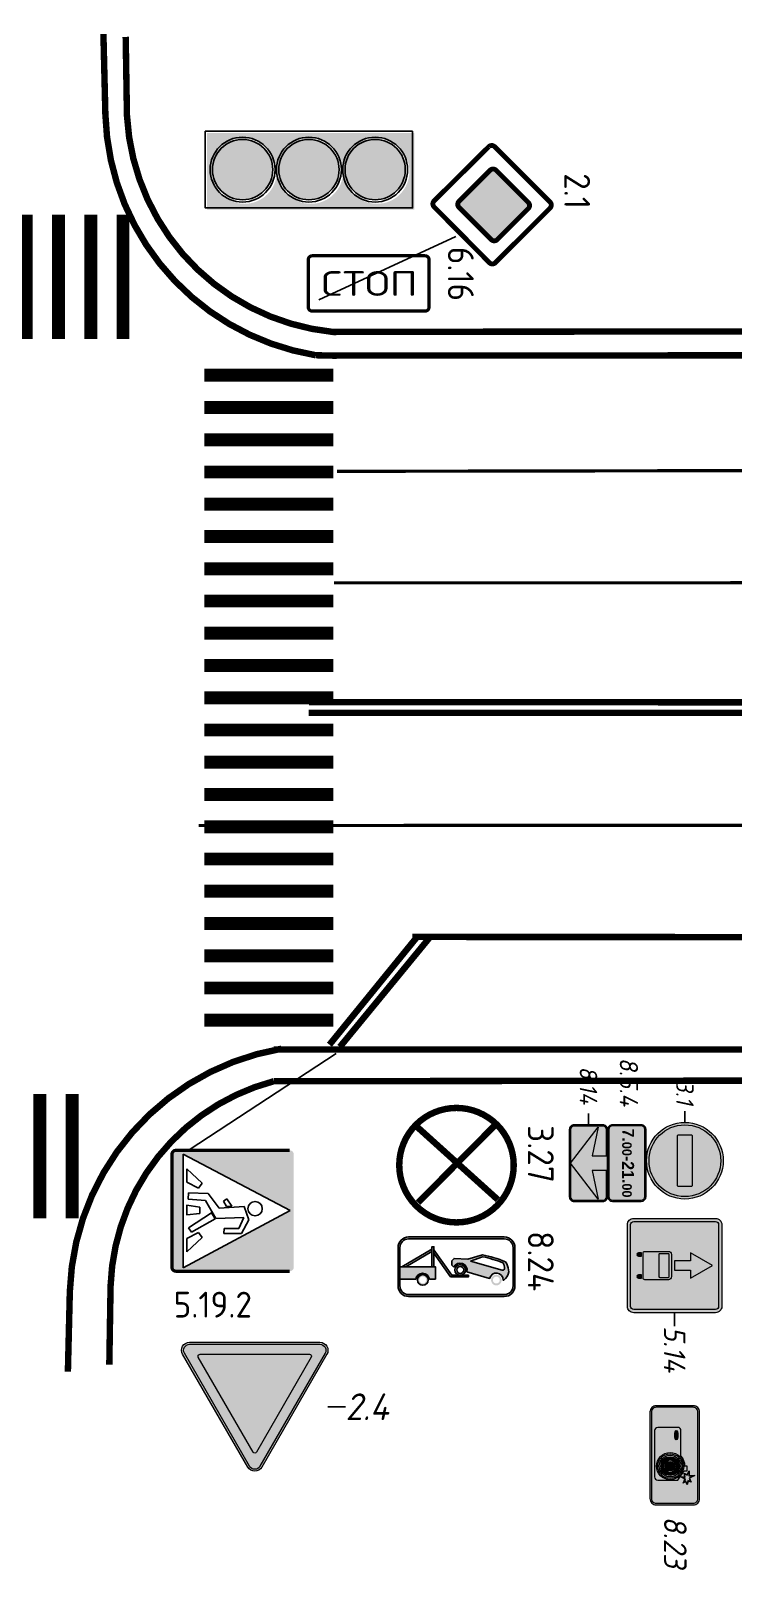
# Model space of a CAD drawing. Header units: millimetres. Extents: x 1734 to 2050, y 1482 to 1843.
# Drawn here: x 1826.12 to 1841.64, y 1484.45 to 1518.46 of the extents above; entities that cross this region are included whole.
import ezdxf
from ezdxf.enums import TextEntityAlignment as Align

# ---------------------------------------------------------------- set-up
doc = ezdxf.new("R2010")
doc.units = ezdxf.units.MM
for name, pattern in [('1.3', [17.848385, 5.910826, -0.0001, 11.937459]), ('1.6_3_1', [4, 0, -1, 3]), ('JIS_02_0.7', [1.35, 0.75, -0.6])]:
    doc.linetypes.add(name, pattern=pattern)
doc.layers.add('знаки', color=7, linetype='Continuous', lineweight=0)
doc.layers.add('КПЧ', color=9, linetype='Continuous')
doc.layers.add('Разметки', color=7, linetype='Continuous')
doc.styles.add('ROMAND', font='ROMAND.SHX', dxfattribs={"height": 2})
doc.styles.add('SASH', font='simplex8.shx', dxfattribs={"width": 0.9, "oblique": 12})
doc.styles.add('Знаки', font='arialbd.ttf')

# ---------------------------------------------------------------- blocks, each defined once
blk = doc.blocks.new('tr')
at = {"layer": 'знаки', "true_color": 0xffffff}
h = blk.add_hatch(color=7, dxfattribs=at)
edge = h.paths.add_edge_path()
edge.add_arc((0, 3.621), 0.24, 30, 150)
edge.add_line((-0.208, 3.741), (-2.16, 0.36))
edge.add_arc((-1.952, 0.24), 0.24, 150, 270)
edge.add_line((-1.952, 0), (1.952, 0))
edge.add_arc((1.952, 0.24), 0.24, 270, 390)
edge.add_line((2.16, 0.36), (0.208, 3.741))
edge = h.paths.add_edge_path(flags=16)
edge.add_arc((0, 3.621), 0.18, 30, 150)
edge.add_line((-0.156, 3.711), (-2.108, 0.33))
edge.add_arc((-1.952, 0.24), 0.18, 150, 270)
edge.add_line((-1.952, 0.06), (1.952, 0.06))
edge.add_arc((1.952, 0.24), 0.18, 270, 390)
edge.add_line((2.108, 0.33), (0.156, 3.711))
at = {"layer": 'знаки'}
h = blk.add_hatch(color=1, dxfattribs=at)
edge = h.paths.add_edge_path()
edge.add_arc((0, 3.621), 0.18, 30, 150)
edge.add_line((-0.156, 3.711), (-2.108, 0.33))
edge.add_arc((-1.952, 0.24), 0.18, 150, 270)
edge.add_line((-1.952, 0.06), (1.952, 0.06))
edge.add_arc((1.952, 0.24), 0.18, 270, 390)
edge.add_line((2.108, 0.33), (0.156, 3.711))
edge = h.paths.add_edge_path(flags=16)
edge.add_line((-0.052, 3.291), (-1.692, 0.45))
edge.add_arc((-1.64, 0.42), 0.06, 150, 270)
edge.add_line((-1.64, 0.36), (1.64, 0.36))
edge.add_arc((1.64, 0.42), 0.06, 270, 390)
edge.add_line((1.692, 0.45), (0.052, 3.291))
edge.add_arc((0, 3.261), 0.06, 30, 150)
at = {"layer": 'знаки', "true_color": 0xffffff}
h = blk.add_hatch(color=7, dxfattribs=at)
edge = h.paths.add_edge_path()
edge.add_line((-0.052, 3.291), (-1.692, 0.45))
edge.add_arc((-1.64, 0.42), 0.06, 150, 270)
edge.add_line((-1.64, 0.36), (1.64, 0.36))
edge.add_arc((1.64, 0.42), 0.06, 270, 390)
edge.add_line((1.692, 0.45), (0.052, 3.291))
edge.add_arc((0, 3.261), 0.06, 30, 150)
at = {"layer": 'Defpoints'}
blk.add_lwpolyline([(2.192, 1.931), (2.719, 1.931)], dxfattribs=at)
at = {"layer": 'знаки'}
blk.add_lwpolyline([(0.208, 3.741, 0.57735), (-0.208, 3.741), (-2.16, 0.36), (-2.16, 0.36, 0.57735), (-1.952, 0), (1.952, 0, 0.57735), (2.16, 0.36), (0.208, 3.741)], format="xyb", dxfattribs=at)
at = {"layer": 'знаки', "color": 7, "true_color": 0xffffff}
blk.add_lwpolyline([(0.156, 3.711, 0.57735), (-0.156, 3.711), (-2.108, 0.33, 0.57735), (-1.952, 0.06), (1.952, 0.06, 0.57735), (2.108, 0.33)], format="xyb", close=True, dxfattribs=at)
at = {"layer": 'знаки', "color": 1}
blk.add_lwpolyline([(-0.052, 3.291), (-1.692, 0.45, 0.57735), (-1.64, 0.36), (1.64, 0.36, 0.57735), (1.692, 0.45), (0.052, 3.291, 0.57735)], format="xyb", close=True, dxfattribs=at)
blk = doc.blocks.new('*U15')
at = {"layer": 'знаки', "xscale": -1, "rotation": 180}
blk.add_blockref('tr', (0, 3.861), dxfattribs=at)
at = {"layer": 'знаки', "color": 0, "lineweight": 30, "style": 'SASH', "oblique": 12, "width": 0.9}
blk.add_text('2.4', height=0.8, dxfattribs=at).set_placement((2.719, 1.931), align=Align.MIDDLE_LEFT)
blk = doc.blocks.new('*U26')
at = {"color": 0, "linetype": 'ByBlock', "lineweight": 15, "const_width": 0.4}
for points in [[(2.107, 20.09), (6.086, 19.672)], [(2.003, 19.095), (5.981, 18.678)], [(1.899, 18.101), (5.877, 17.683)], [(1.794, 17.106), (5.773, 16.689)], [(1.69, 16.112), (5.668, 15.694)], [(1.586, 15.117), (5.564, 14.7)], [(1.481, 14.123), (5.46, 13.705)], [(1.377, 13.128), (5.355, 12.711)], [(1.273, 12.133), (5.251, 11.716)], [(1.168, 11.139), (5.147, 10.722)], [(1.064, 10.144), (5.042, 9.727)], [(0.96, 9.15), (4.938, 8.733)], [(0.855, 8.155), (4.834, 7.738)], [(0.751, 7.161), (4.729, 6.743)], [(0.647, 6.166), (4.625, 5.749)], [(0.542, 5.172), (4.521, 4.754)], [(0.438, 4.177), (4.416, 3.76)], [(0.334, 3.183), (4.312, 2.765)], [(0.23, 2.188), (4.208, 1.771)], [(0.125, 1.193), (4.103, 0.776)], [(0.021, 0.199), (3.999, -0.218)]]:
    blk.add_lwpolyline(points, dxfattribs=at)
blk = doc.blocks.new('*U52')
at = {"color": 0, "linetype": 'ByBlock', "lineweight": 15, "const_width": 0.4}
for points in [[(-14.123, 1.481), (-13.72, 5.316)], [(-13.128, 1.377), (-12.726, 5.211)], [(-12.133, 1.273), (-11.731, 5.107)], [(-11.139, 1.168), (-10.737, 5.003)], [(-10.144, 1.064), (-9.742, 4.898)], [(-9.15, 0.96), (-8.748, 4.794)], [(-8.155, 0.855), (-7.753, 4.69)], [(-7.161, 0.751), (-6.759, 4.585)], [(-6.166, 0.647), (-5.764, 4.481)], [(-5.172, 0.542), (-4.769, 4.377)], [(-4.177, 0.438), (-3.775, 4.272)], [(-3.183, 0.334), (-2.78, 4.168)], [(-2.188, 0.23), (-1.786, 4.064)], [(-1.193, 0.125), (-0.791, 3.959)], [(-0.199, 0.021), (0.203, 3.855)]]:
    blk.add_lwpolyline(points, dxfattribs=at)
blk = doc.blocks.new('*U20')
at = {"color": 0, "linetype": 'ByBlock', "lineweight": 15, "const_width": 0.4}
for points in [[(-12.133, 1.273), (-11.731, 5.107)], [(-11.139, 1.168), (-10.737, 5.003)], [(-10.144, 1.064), (-9.742, 4.898)], [(-9.15, 0.96), (-8.748, 4.794)], [(-8.155, 0.855), (-7.753, 4.69)], [(-7.161, 0.751), (-6.759, 4.585)], [(-6.166, 0.647), (-5.764, 4.481)], [(-5.172, 0.542), (-4.769, 4.377)], [(-4.177, 0.438), (-3.775, 4.272)], [(-3.183, 0.334), (-2.78, 4.168)], [(-2.188, 0.23), (-1.786, 4.064)], [(-1.193, 0.125), (-0.791, 3.959)], [(-0.199, 0.021), (0.203, 3.855)]]:
    blk.add_lwpolyline(points, dxfattribs=at)
blk = doc.blocks.new('*U49')
at = {"layer": 'знаки', "true_color": 0xffffff}
h = blk.add_hatch(color=7, dxfattribs=at)
edge = h.paths.add_edge_path()
edge.add_arc((0, 1.75), 1.75, 0, 360)
edge = h.paths.add_edge_path(flags=17)
edge.add_arc((0, 1.75), 1.637, 0, 360)
at = {"layer": 'знаки'}
h = blk.add_hatch(color=1, dxfattribs=at)
edge = h.paths.add_edge_path()
edge.add_arc((0, 1.75), 1.637, 0, 360)
edge = h.paths.add_edge_path(flags=16)
edge.add_arc((1.129, 1.468), 0.0565, 270, 360, ccw=False)
edge.add_line((1.129, 1.411), (-1.129, 1.411))
edge.add_arc((-1.129, 1.468), 0.0565, 180, 270, ccw=False)
edge.add_line((-1.185, 1.468), (-1.185, 2.032))
edge.add_arc((-1.129, 2.032), 0.0565, 90, 180, ccw=False)
edge.add_line((-1.129, 2.089), (1.129, 2.089))
edge.add_arc((1.129, 2.032), 0.0565, 0, 90, ccw=False)
edge.add_line((1.185, 2.032), (1.185, 1.468))
at = {"layer": 'знаки', "true_color": 0xffffff}
h = blk.add_hatch(color=7, dxfattribs=at)
edge = h.paths.add_edge_path()
edge.add_arc((1.129, 1.468), 0.0565, 270, 360, ccw=False)
edge.add_line((1.129, 1.411), (-1.129, 1.411))
edge.add_arc((-1.129, 1.468), 0.0565, 180, 270, ccw=False)
edge.add_line((-1.185, 1.468), (-1.185, 2.032))
edge.add_arc((-1.129, 2.032), 0.0565, 90, 180, ccw=False)
edge.add_line((-1.129, 2.089), (1.129, 2.089))
edge.add_arc((1.129, 2.032), 0.0565, 0, 90, ccw=False)
edge.add_line((1.185, 2.032), (1.185, 1.468))
at = {"layer": 'Defpoints'}
blk.add_lwpolyline([(-2.266, 1.75), (-1.766, 1.75)], dxfattribs=at)
at = {"layer": 'знаки', "color": 7, "true_color": 0xffffff}
blk.add_lwpolyline([(1.185, 1.468, -0.414214), (1.129, 1.411), (-1.129, 1.411, -0.414214), (-1.185, 1.468), (-1.185, 2.032, -0.414214), (-1.129, 2.089), (1.129, 2.089, -0.414214), (1.185, 2.032), (1.185, 1.468)], format="xyb", dxfattribs=at)
at = {"layer": 'знаки'}
blk.add_circle((0, 1.75), 1.75, dxfattribs=at)
at = {"layer": 'знаки', "color": 7, "true_color": 0xffffff}
blk.add_circle((0, 1.75), 1.637, dxfattribs=at)
at = {"layer": 'знаки', "color": 0, "lineweight": 30, "style": 'SASH', "oblique": 12, "width": 0.9}
blk.add_text('3.1', height=0.8, dxfattribs=at).set_placement((-3.677, 1.75), align=Align.MIDDLE_LEFT)
blk = doc.blocks.new('*U50')
at = {"layer": 'знаки'}
h = blk.add_hatch(color=256, dxfattribs=at)
edge = h.paths.add_edge_path()
edge.add_arc((-1.531, 1.531), 0.219, 90, 180)
edge.add_line((-1.75, 1.531), (-1.75, 0.219))
edge.add_arc((-1.531, 0.219), 0.219, 180, 270)
edge.add_line((-1.531, 0), (1.531, 0))
edge.add_arc((1.531, 0.219), 0.219, 270, 360)
edge.add_line((1.75, 0.219), (1.75, 1.531))
edge.add_arc((1.531, 1.531), 0.219, 360, 450)
edge.add_line((1.531, 1.75), (-1.531, 1.75))
edge = h.paths.add_edge_path(flags=16)
edge.add_line((0.328, 1.039), (1.641, 1.312))
edge.add_line((1.641, 1.312), (0, 0.055))
edge.add_line((0, 0.055), (-1.641, 1.312))
edge.add_line((-1.641, 1.312), (-0.328, 1.039))
edge.add_line((-0.328, 1.039), (-0.328, 1.695))
edge.add_line((-0.328, 1.695), (-1.531, 1.695))
edge.add_arc((-1.531, 1.531), 0.164, 90, 180)
edge.add_line((-1.695, 1.531), (-1.695, 0.219))
edge.add_arc((-1.531, 0.219), 0.164, 180, 270)
edge.add_line((-1.531, 0.055), (1.531, 0.055))
edge.add_arc((1.531, 0.219), 0.164, 270, 360)
edge.add_line((1.695, 0.219), (1.695, 1.531))
edge.add_arc((1.531, 1.531), 0.164, 360, 450)
edge.add_line((1.531, 1.695), (0.328, 1.695))
edge.add_line((0.328, 1.695), (0.328, 1.039))
at = {"layer": 'знаки', "true_color": 0xffffff}
h = blk.add_hatch(color=7, dxfattribs=at)
edge = h.paths.add_edge_path()
edge.add_line((0.328, 1.039), (1.641, 1.312))
edge.add_line((1.641, 1.312), (0, 0.055))
edge.add_line((0, 0.055), (-1.641, 1.312))
edge.add_line((-1.641, 1.312), (-0.328, 1.039))
edge.add_line((-0.328, 1.039), (-0.328, 1.695))
edge.add_line((-0.328, 1.695), (-1.531, 1.695))
edge.add_arc((-1.531, 1.531), 0.164, 90, 180)
edge.add_line((-1.695, 1.531), (-1.695, 0.219))
edge.add_arc((-1.531, 0.219), 0.164, 180, 270)
edge.add_line((-1.531, 0.055), (1.531, 0.055))
edge.add_arc((1.531, 0.219), 0.164, 270, 360)
edge.add_line((1.695, 0.219), (1.695, 1.531))
edge.add_arc((1.531, 1.531), 0.164, 360, 450)
edge.add_line((1.531, 1.695), (0.328, 1.695))
edge.add_line((0.328, 1.695), (0.328, 1.039))
at = {"layer": 'Defpoints'}
blk.add_lwpolyline([(-2.264, 0.875), (-1.764, 0.875)], dxfattribs=at)
at = {"layer": 'знаки'}
blk.add_lwpolyline([(-1.531, 1.75, 0.414214), (-1.75, 1.531), (-1.75, 0.219, 0.414214), (-1.531, 0), (1.531, 0, 0.414214), (1.75, 0.219), (1.75, 1.531, 0.414214), (1.531, 1.75), (-1.531, 1.75)], format="xyb", dxfattribs=at)
blk.add_lwpolyline([(0.328, 1.039), (1.641, 1.312), (0, 0.055), (-1.641, 1.312), (-0.328, 1.039), (-0.328, 1.695), (-1.531, 1.695, 0.414214), (-1.695, 1.531), (-1.695, 0.219, 0.414214), (-1.531, 0.055), (1.531, 0.055, 0.414214), (1.695, 0.219), (1.695, 1.531, 0.414214), (1.531, 1.695), (0.328, 1.695)], format="xyb", close=True, dxfattribs=at)
at = {"layer": 'знаки', "color": 0, "lineweight": 30, "style": 'SASH', "oblique": 12, "width": 0.9}
blk.add_text('8.14', height=0.8, dxfattribs=at).set_placement((-4.413, 0.875), align=Align.MIDDLE_LEFT)
blk = doc.blocks.new('*U53')
at = {"layer": 'знаки'}
h = blk.add_hatch(color=256, dxfattribs=at)
edge = h.paths.add_edge_path()
edge.add_arc((-1.531, 1.531), 0.219, 90, 180)
edge.add_line((-1.75, 1.531), (-1.75, 0.219))
edge.add_arc((-1.531, 0.219), 0.219, 180, 270)
edge.add_line((-1.531, 0), (1.531, 0))
edge.add_arc((1.531, 0.219), 0.219, 270, 360)
edge.add_line((1.75, 0.219), (1.75, 1.531))
edge.add_arc((1.531, 1.531), 0.219, 0, 90)
edge.add_line((1.531, 1.75), (-1.531, 1.75))
edge = h.paths.add_edge_path(flags=16)
edge.add_arc((-1.531, 1.531), 0.164, 90, 180)
edge.add_line((-1.695, 1.531), (-1.695, 0.219))
edge.add_arc((-1.531, 0.219), 0.164, 180, 270)
edge.add_line((-1.531, 0.055), (1.531, 0.055))
edge.add_arc((1.531, 0.219), 0.164, 270, 360)
edge.add_line((1.695, 0.219), (1.695, 1.531))
edge.add_arc((1.531, 1.531), 0.164, 0, 90)
edge.add_line((1.531, 1.695), (-1.531, 1.695))
at = {"layer": 'знаки', "true_color": 0xffffff}
h = blk.add_hatch(color=7, dxfattribs=at)
edge = h.paths.add_edge_path()
edge.add_arc((-1.531, 1.531), 0.164, 90, 180)
edge.add_line((-1.695, 1.531), (-1.695, 0.219))
edge.add_arc((-1.531, 0.219), 0.164, 180, 270)
edge.add_line((-1.531, 0.055), (1.531, 0.055))
edge.add_arc((1.531, 0.219), 0.164, 270, 360)
edge.add_line((1.695, 0.219), (1.695, 1.531))
edge.add_arc((1.531, 1.531), 0.164, 0, 90)
edge.add_line((1.531, 1.695), (-1.531, 1.695))
at = {"layer": 'знаки'}
blk.add_lwpolyline([(-1.531, 1.75, 0.414214), (-1.75, 1.531), (-1.75, 0.219, 0.414214), (-1.531, 0), (1.531, 0, 0.414214), (1.75, 0.219), (1.75, 1.531, 0.414214), (1.531, 1.75), (-1.531, 1.75)], format="xyb", dxfattribs=at)
blk.add_lwpolyline([(-1.531, 1.695, 0.414214), (-1.695, 1.531), (-1.695, 0.219, 0.414214), (-1.531, 0.055), (1.531, 0.055, 0.414214), (1.695, 0.219), (1.695, 1.531, 0.414214), (1.531, 1.695)], format="xyb", close=True, dxfattribs=at)
at = {"layer": 'знаки', "style": 'Знаки', "width": 0.95}
for s, p in [('.', (-1.171, 0.66)), ('-', (-0.323, 0.66)), ('.', (0.726, 0.66))]:
    blk.add_text(s, height=0.547, dxfattribs=at).set_placement(p)
blk.add_attdef('CH1', text='', height=0.547, dxfattribs=at).set_placement((-1.17, 0.66), align=Align.RIGHT)
for tag, height, p in [('M1', 0.437, (-0.646, 0.877)), ('CH2', 0.547, (0.322, 0.931)), ('M2', 0.437, (1.25, 0.879))]:
    blk.add_attdef(tag, text='', height=height, dxfattribs=at).set_placement(p, align=Align.MIDDLE_CENTER)
blk = doc.blocks.new('5.14')
at = {"layer": 'знаки', "true_color": 0xffffff}
h = blk.add_hatch(color=7, dxfattribs=at)
edge = h.paths.add_edge_path()
edge.add_arc((-1.517, 3.267), 0.233, 90, 180, ccw=False)
edge.add_line((-1.517, 3.5), (1.517, 3.5))
edge.add_arc((1.517, 3.267), 0.233, 0, 90, ccw=False)
edge.add_line((1.75, 3.267), (1.75, 0.233))
edge.add_arc((1.517, 0.233), 0.233, 270, 360, ccw=False)
edge.add_line((1.517, 0), (-1.517, 0))
edge.add_arc((-1.517, 0.233), 0.233, 180, 270, ccw=False)
edge.add_line((-1.75, 0.233), (-1.75, 3.267))
edge = h.paths.add_edge_path(flags=16)
edge.add_arc((-1.517, 3.267), 0.117, 90, 180, ccw=False)
edge.add_line((-1.517, 3.383), (1.517, 3.383))
edge.add_arc((1.517, 3.267), 0.117, 0, 90, ccw=False)
edge.add_line((1.633, 3.267), (1.633, 0.233))
edge.add_arc((1.517, 0.233), 0.117, 270, 360, ccw=False)
edge.add_line((1.517, 0.117), (-1.517, 0.117))
edge.add_arc((-1.517, 0.233), 0.117, 180, 270, ccw=False)
edge.add_line((-1.633, 0.233), (-1.633, 3.267))
at = {"layer": 'знаки'}
h = blk.add_hatch(color=5, dxfattribs=at)
edge = h.paths.add_edge_path()
edge.add_arc((-1.517, 3.267), 0.117, 90, 180, ccw=False)
edge.add_line((-1.517, 3.383), (1.517, 3.383))
edge.add_arc((1.517, 3.267), 0.117, 0, 90, ccw=False)
edge.add_line((1.633, 3.267), (1.633, 0.233))
edge.add_arc((1.517, 0.233), 0.117, 270, 360, ccw=False)
edge.add_line((1.517, 0.117), (-1.517, 0.117))
edge.add_arc((-1.517, 0.233), 0.117, 180, 270, ccw=False)
edge.add_line((-1.633, 0.233), (-1.633, 3.267))
h.paths.add_polyline_path([(0, 1.75), (0.175, 1.75), (0.175, 2.333), (0.467, 2.333), (0, 3.15), (-0.467, 2.333), (-0.175, 2.333), (-0.175, 1.75)], flags=16)
edge = h.paths.add_edge_path(flags=16)
edge.add_arc((0.467, 0.642), 0.0583, 270, 360, ccw=False)
edge.add_line((0.467, 0.583), (-0.467, 0.583))
edge.add_arc((-0.467, 0.642), 0.0583, 180, 270, ccw=False)
edge.add_line((-0.525, 0.642), (-0.525, 1.517))
edge.add_arc((-0.408, 1.517), 0.117, 90, 180, ccw=False)
edge.add_line((-0.408, 1.633), (0.408, 1.633))
edge.add_arc((0.408, 1.517), 0.117, 0, 90, ccw=False)
edge.add_line((0.525, 1.517), (0.525, 0.642))
edge = h.paths.add_edge_path(flags=0)
edge.add_arc((0.408, 1.517), 0.0292, 0, 90)
edge.add_line((0.408, 1.546), (-0.408, 1.546))
edge.add_arc((-0.408, 1.517), 0.0292, 90, 180)
edge.add_line((-0.438, 1.517), (-0.438, 1.196))
edge.add_arc((-0.408, 1.196), 0.0292, 180, 270)
edge.add_line((-0.408, 1.167), (0.408, 1.167))
edge.add_arc((0.408, 1.196), 0.0292, 270, 360)
edge.add_line((0.438, 1.196), (0.438, 1.517))
edge = h.paths.add_edge_path(flags=16)
edge.add_line((-0.35, 0.408), (-0.35, 0.525))
edge.add_line((-0.35, 0.525), (-0.467, 0.525))
edge.add_line((-0.467, 0.525), (-0.467, 0.408))
edge.add_arc((-0.408, 0.408), 0.0583, 180, 360)
edge = h.paths.add_edge_path(flags=16)
edge.add_line((0.467, 0.408), (0.467, 0.525))
edge.add_line((0.467, 0.525), (0.35, 0.525))
edge.add_line((0.35, 0.525), (0.35, 0.408))
edge.add_arc((0.408, 0.408), 0.0583, 180, 360)
at = {"layer": 'знаки', "true_color": 0xffffff}
blk.add_hatch(color=7, dxfattribs=at).paths.add_polyline_path([(0, 1.75), (0.175, 1.75), (0.175, 2.333), (0.467, 2.333), (0, 3.15), (-0.467, 2.333), (-0.175, 2.333), (-0.175, 1.75)])
h = blk.add_hatch(color=7, dxfattribs=at)
edge = h.paths.add_edge_path()
edge.add_arc((0.467, 0.642), 0.0583, 270, 360, ccw=False)
edge.add_line((0.467, 0.583), (-0.467, 0.583))
edge.add_arc((-0.467, 0.642), 0.0583, 180, 270, ccw=False)
edge.add_line((-0.525, 0.642), (-0.525, 1.517))
edge.add_arc((-0.408, 1.517), 0.117, 90, 180, ccw=False)
edge.add_line((-0.408, 1.633), (0.408, 1.633))
edge.add_arc((0.408, 1.517), 0.117, 0, 90, ccw=False)
edge.add_line((0.525, 1.517), (0.525, 0.642))
edge = h.paths.add_edge_path(flags=16)
edge.add_arc((0.408, 1.517), 0.0292, 0, 90)
edge.add_line((0.408, 1.546), (-0.408, 1.546))
edge.add_arc((-0.408, 1.517), 0.0292, 90, 180)
edge.add_line((-0.438, 1.517), (-0.438, 1.196))
edge.add_arc((-0.408, 1.196), 0.0292, 180, 270)
edge.add_line((-0.408, 1.167), (0.408, 1.167))
edge.add_arc((0.408, 1.196), 0.0292, 270, 360)
edge.add_line((0.438, 1.196), (0.438, 1.517))
h = blk.add_hatch(color=7, dxfattribs=at)
edge = h.paths.add_edge_path()
edge.add_line((-0.35, 0.408), (-0.35, 0.525))
edge.add_line((-0.35, 0.525), (-0.467, 0.525))
edge.add_line((-0.467, 0.525), (-0.467, 0.408))
edge.add_arc((-0.408, 0.408), 0.0583, 180, 360)
h = blk.add_hatch(color=7, dxfattribs=at)
edge = h.paths.add_edge_path()
edge.add_line((0.467, 0.408), (0.467, 0.525))
edge.add_line((0.467, 0.525), (0.35, 0.525))
edge.add_line((0.35, 0.525), (0.35, 0.408))
edge.add_arc((0.408, 0.408), 0.0583, 180, 360)
at = {"layer": 'Defpoints'}
blk.add_lwpolyline([(1.75, 1.75), (2.25, 1.75)], dxfattribs=at)
at = {"layer": 'знаки'}
blk.add_lwpolyline([(-1.75, 3.267, -0.414214), (-1.517, 3.5), (1.517, 3.5, -0.414214), (1.75, 3.267), (1.75, 0.233, -0.414214), (1.517, 0), (-1.517, 0, -0.414214), (-1.75, 0.233), (-1.75, 3.267)], format="xyb", dxfattribs=at)
at = {"layer": 'знаки', "color": 7, "true_color": 0xffffff}
for points in [[(-1.633, 3.267, -0.414214), (-1.517, 3.383), (1.517, 3.383, -0.414214), (1.633, 3.267), (1.633, 0.233, -0.414214), (1.517, 0.117), (-1.517, 0.117, -0.414214), (-1.633, 0.233)], [(0.438, 1.517, 0.414214), (0.408, 1.546), (-0.408, 1.546, 0.414214), (-0.438, 1.517), (-0.438, 1.196, 0.414214), (-0.408, 1.167), (0.408, 1.167, 0.414214), (0.438, 1.196), (0.438, 1.517)], [(-0.35, 0.408), (-0.35, 0.525), (-0.467, 0.525), (-0.467, 0.408, 1)], [(0.467, 0.408), (0.467, 0.525), (0.35, 0.525), (0.35, 0.408, 1)]]:
    blk.add_lwpolyline(points, format="xyb", close=True, dxfattribs=at)
blk.add_lwpolyline([(0, 1.75), (0.175, 1.75), (0.175, 2.333), (0.467, 2.333), (0, 3.15), (-0.467, 2.333), (-0.175, 2.333), (-0.175, 1.75)], close=True, dxfattribs=at)
blk.add_lwpolyline([(0.525, 0.642, -0.414214), (0.467, 0.583), (-0.467, 0.583, -0.414214), (-0.525, 0.642), (-0.525, 1.517, -0.414214), (-0.408, 1.633), (0.408, 1.633, -0.414214), (0.525, 1.517), (0.525, 0.642)], format="xyb", dxfattribs=at)
at = {"layer": 'знаки', "color": 0, "lineweight": 30, "style": 'SASH', "oblique": 12, "width": 0.9}
blk.add_text('5.14', height=0.8, dxfattribs=at).set_placement((2.25, 1.75), align=Align.MIDDLE_LEFT)
blk = doc.blocks.new('*U54')
at = {"layer": 'знаки'}
h = blk.add_hatch(color=256, dxfattribs=at)
edge = h.paths.add_edge_path()
edge.add_arc((-1.531, 1.531), 0.219, 90, 180)
edge.add_line((-1.75, 1.531), (-1.75, 0.219))
edge.add_arc((-1.531, 0.219), 0.219, 180, 270)
edge.add_line((-1.531, 0), (1.531, 0))
edge.add_arc((1.531, 0.219), 0.219, 270, 360)
edge.add_line((1.75, 0.219), (1.75, 1.531))
edge.add_arc((1.531, 1.531), 0.219, 360, 450)
edge.add_line((1.531, 1.75), (-1.531, 1.75))
edge = h.paths.add_edge_path(flags=16)
edge.add_arc((-1.531, 1.531), 0.164, 90, 180)
edge.add_line((-1.695, 1.531), (-1.695, 0.219))
edge.add_arc((-1.531, 0.219), 0.164, 180, 270)
edge.add_line((-1.531, 0.055), (1.531, 0.055))
edge.add_arc((1.531, 0.219), 0.164, 270, 360)
edge.add_line((1.695, 0.219), (1.695, 1.531))
edge.add_arc((1.531, 1.531), 0.164, 0, 90)
edge.add_line((1.531, 1.695), (-1.531, 1.695))
at = {"layer": 'знаки', "true_color": 0xffffff}
h = blk.add_hatch(color=7, dxfattribs=at)
edge = h.paths.add_edge_path()
edge.add_arc((-1.531, 1.531), 0.164, 90, 180)
edge.add_line((-1.695, 1.531), (-1.695, 0.219))
edge.add_arc((-1.531, 0.219), 0.164, 180, 270)
edge.add_line((-1.531, 0.055), (1.531, 0.055))
edge.add_arc((1.531, 0.219), 0.164, 270, 360)
edge.add_line((1.695, 0.219), (1.695, 1.531))
edge.add_arc((1.531, 1.531), 0.164, 0, 90)
edge.add_line((1.531, 1.695), (-1.531, 1.695))
at = {"layer": 'знаки'}
h = blk.add_hatch(color=256, dxfattribs=at)
edge = h.paths.add_edge_path()
edge.add_line((0.875, 0.984), (0.547, 1.203))
edge.add_line((0.547, 1.203), (0.547, 1.312))
edge.add_line((0.547, 1.312), (0.383, 1.312))
edge.add_line((0.383, 1.312), (0.383, 1.236))
edge.add_arc((0.383, 0.711), 0.525, 90, 133.1834)
edge.add_line((0.024, 1.094), (-0.875, 1.094))
edge.add_arc((-0.875, 0.984), 0.109, 90, 180)
edge.add_line((-0.984, 0.984), (-0.984, 0.273))
edge.add_arc((-0.875, 0.273), 0.109, 180, 270)
edge.add_line((-0.875, 0.164), (0.766, 0.164))
edge.add_arc((0.766, 0.273), 0.109, 270, 360)
edge.add_line((0.875, 0.273), (0.875, 0.984))
edge = h.paths.add_edge_path(flags=16)
edge.add_arc((0.383, 0.711), 0.48, 0, 360)
edge = h.paths.add_edge_path(flags=16)
edge.add_ellipse((-0.711, 0.93), major_axis=(-0.164, 0), ratio=0.333333, start_angle=0, end_angle=360)
h = blk.add_hatch(color=256, dxfattribs=at)
edge = h.paths.add_edge_path()
edge.add_arc((0.383, 0.711), 0.437, 0, 360)
edge = h.paths.add_edge_path(flags=17)
edge.add_arc((0.383, 0.711), 0.383, 0, 360)
h = blk.add_hatch(color=256, dxfattribs=at)
h.paths.add_polyline_path([(0.684, 1.312), (0.547, 1.389), (0.711, 1.389), (0.711, 1.586), (0.809, 1.4), (0.952, 1.455), (0.908, 1.345), (1.039, 1.312), (0.93, 1.258), (0.984, 1.17), (0.842, 1.236), (0.766, 1.094), (0.766, 1.23), (0.629, 1.203)])
h.paths.add_polyline_path([(0.698, 1.317), (0.589, 1.378), (0.722, 1.378), (0.722, 1.542), (0.804, 1.386), (0.932, 1.435), (0.893, 1.338), (1.008, 1.309), (0.914, 1.262), (0.956, 1.196), (0.837, 1.25), (0.777, 1.137), (0.777, 1.244), (0.649, 1.218)], flags=16)
h = blk.add_hatch(color=256, dxfattribs=at)
edge = h.paths.add_edge_path()
edge.add_ellipse((-0.711, 0.93), major_axis=(-0.109, 0), ratio=0.25, start_angle=0, end_angle=360, ccw=False)
h = blk.add_hatch(color=256, dxfattribs=at)
edge = h.paths.add_edge_path()
edge.add_arc((0.383, 0.711), 0.328, 0, 360)
edge = h.paths.add_edge_path(flags=17)
edge.add_arc((0.383, 0.711), 0.219, 0, 360)
h = blk.add_hatch(color=256, dxfattribs=at)
edge = h.paths.add_edge_path()
edge.add_arc((0.383, 0.711), 0.164, 0, 360)
blk.add_lwpolyline([(-1.531, 1.75, 0.414214), (-1.75, 1.531), (-1.75, 0.219, 0.414214), (-1.531, 0), (1.531, 0, 0.414214), (1.75, 0.219), (1.75, 1.531, 0.414214), (1.531, 1.75), (-1.531, 1.75)], format="xyb", dxfattribs=at)
blk.add_lwpolyline([(-1.531, 1.695, 0.414214), (-1.695, 1.531), (-1.695, 0.219, 0.414214), (-1.531, 0.055), (1.531, 0.055, 0.414214), (1.695, 0.219), (1.695, 1.531, 0.414214), (1.531, 1.695)], format="xyb", close=True, dxfattribs=at)
at = {"layer": 'знаки', "flags": 128}
blk.add_lwpolyline([(0.875, 0.984), (0.547, 1.203), (0.547, 1.312), (0.383, 1.312), (0.383, 1.236, 0.190685), (0.024, 1.094), (-0.875, 1.094, 0.414214), (-0.984, 0.984), (-0.984, 0.273, 0.414214), (-0.875, 0.164), (0.766, 0.164, 0.414214), (0.875, 0.273)], format="xyb", close=True, dxfattribs=at)
at = {"layer": 'знаки'}
for points in [[(0.684, 1.312), (0.547, 1.389), (0.711, 1.389), (0.711, 1.586), (0.809, 1.4), (0.952, 1.455), (0.908, 1.345), (1.039, 1.312), (0.93, 1.258), (0.984, 1.17), (0.842, 1.236), (0.766, 1.094), (0.766, 1.23), (0.629, 1.203)], [(0.698, 1.317), (0.589, 1.378), (0.722, 1.378), (0.722, 1.542), (0.804, 1.386), (0.932, 1.435), (0.893, 1.338), (1.008, 1.309), (0.914, 1.262), (0.956, 1.196), (0.837, 1.25), (0.777, 1.137), (0.777, 1.244), (0.649, 1.218)]]:
    blk.add_lwpolyline(points, close=True, dxfattribs=at)
at = {"layer": 'знаки', "color": 7, "true_color": 0xffffff}
for radius in [0.48, 0.328, 0.164]:
    blk.add_circle((0.383, 0.711), radius, dxfattribs=at)
at = {"layer": 'знаки'}
for radius in [0.437, 0.383, 0.219]:
    blk.add_circle((0.383, 0.711), radius, dxfattribs=at)
at = {"layer": 'знаки', "color": 7, "true_color": 0xffffff}
blk.add_ellipse((-0.711, 0.93), major_axis=(-0.164, 0), ratio=0.333333, dxfattribs=at)
at = {"layer": 'знаки', "extrusion": (0, 0, -1)}
blk.add_ellipse((-0.711, 0.93), major_axis=(-0.109, 0), ratio=0.25, start_param=-3.141592653589793, end_param=3.141592653589793, dxfattribs=at)

msp = doc.modelspace()

# ---------------------------------------------------------------- hatches: boundary and pattern name
at = {"ltscale": 0.2}
h = msp.add_hatch(color=251, dxfattribs=at)
h.dxf.hatch_style = 1
h.paths.add_polyline_path([(1830.014, 1516.2), (1830.014, 1514.506), (1834.591, 1514.506), (1834.591, 1516.2)])
h.paths.add_polyline_path([(1830.838, 1514.637, -1), (1830.838, 1516.07, -1)], flags=16)
h.paths.add_polyline_path([(1830.838, 1514.688, -1), (1830.838, 1516.019, -1)], flags=0)
h.paths.add_polyline_path([(1832.303, 1516.07, -1), (1832.303, 1514.637, -1)], flags=16)
h.paths.add_polyline_path([(1832.303, 1516.019, -1), (1832.303, 1514.688, -1)], flags=0)
h.paths.add_polyline_path([(1833.767, 1516.07, -1), (1833.767, 1514.637, -1)], flags=16)
h.paths.add_polyline_path([(1833.767, 1516.019, -1), (1833.767, 1514.688, -1)], flags=0)
h = msp.add_hatch(color=1)
h.dxf.hatch_style = 1
h.paths.add_polyline_path([(1830.798, 1514.728, 1), (1830.798, 1516.059, 1)])
h = msp.add_hatch(color=2)
h.dxf.hatch_style = 1
h.paths.add_polyline_path([(1832.263, 1514.728, 1), (1832.263, 1516.059, 1)])
h = msp.add_hatch(color=3)
h.dxf.hatch_style = 1
h.paths.add_polyline_path([(1833.727, 1514.728, 1), (1833.727, 1516.059, 1)])
h = msp.add_hatch(color=2)
h.dxf.hatch_style = 1
h.paths.add_polyline_path([(1836.398, 1515.379, 0.414214), (1836.266, 1515.379), (1835.579, 1514.692, 0.414214), (1835.579, 1514.56), (1836.292, 1513.847, 0.414214), (1836.424, 1513.847), (1837.111, 1514.534, 0.414214), (1837.111, 1514.666)])
at = {"linetype": 'Continuous'}
h = msp.add_hatch(color=4, dxfattribs=at)
h.paths.add_polyline_path([(1831.84, 1491.058, 0.414214), (1831.929, 1491.147), (1831.929, 1491.795), (1830.72, 1491.795), (1829.484, 1491.135), (1829.484, 1491.795), (1829.236, 1491.795), (1829.236, 1491.147, 0.414214), (1829.325, 1491.058)])
h.paths.add_polyline_path([(1831.929, 1491.795), (1831.929, 1493.639, 0.414214), (1831.84, 1493.728), (1829.325, 1493.728, 0.414214), (1829.236, 1493.639), (1829.236, 1491.795), (1829.484, 1491.795), (1829.484, 1493.642), (1831.851, 1492.398), (1830.72, 1491.795)])
at = {"lineweight": 5}
h = msp.add_hatch(color=7, dxfattribs=at)
h.dxf.hatch_style = 1
h.paths.add_polyline_path([(1836.636, 1491.221), (1836.606, 1491.265, 0.054165), (1836.095, 1491.42), (1835.776, 1491.322), (1835.469, 1491.341), (1835.419, 1491.285), (1835.419, 1491.194), (1835.463, 1491.149, -0.896878), (1835.756, 1491.046), (1836.256, 1490.901, -0.88868), (1836.555, 1490.864), (1836.568, 1490.859, 0.217669), (1836.677, 1491.047, 0.066532)], flags=0)
h.paths.add_polyline_path([(1835.832, 1491.28), (1836.098, 1491.379, -0.035096), (1836.55, 1491.245, -0.16621), (1836.588, 1491.11, -0.41795), (1836.532, 1491.081)], flags=0)
h.paths.add_polyline_path([(1835.724, 1491.087, 1), (1835.488, 1491.087, 0.362322), (1835.585, 1490.971), (1835.627, 1490.971, 0.362322)], flags=0)
h.paths.add_polyline_path([(1835.529, 1491.087, -1), (1835.682, 1491.087, -1)], flags=0)
h.paths.add_polyline_path([(1836.523, 1490.863, 1), (1836.287, 1490.863, 0.334886), (1836.372, 1490.749), (1836.437, 1490.749, 0.334886)], flags=0)
h.paths.add_polyline_path([(1836.328, 1490.863, -1), (1836.481, 1490.863, -1)], flags=0)
h.paths.add_polyline_path([(1836.773, 1490.734), (1836.773, 1490.749), (1836.437, 1490.749, -0.140008), (1836.372, 1490.749), (1834.794, 1490.749, -0.064551), (1834.764, 1490.749), (1834.273, 1490.749), (1834.273, 1490.734, 0.031055), (1834.275, 1490.71), (1836.771, 1490.71, 0.031055)], flags=0)
h.paths.add_polyline_path([(1834.897, 1490.866, 1), (1834.661, 1490.866, 0.376937), (1834.764, 1490.749), (1834.794, 1490.749, 0.376937)], flags=0)
h.paths.add_polyline_path([(1834.702, 1490.866, -1), (1834.855, 1490.866, -1)], flags=0)
h.paths.add_polyline_path([(1835.059, 1491.157), (1834.273, 1491.157), (1834.273, 1490.884), (1834.625, 1490.884, -0.862024), (1834.926, 1490.884), (1835.059, 1490.884)], flags=0)
h.paths.add_polyline_path([(1835.026, 1491.598), (1834.982, 1491.598), (1834.982, 1491.157), (1835.026, 1491.157)], flags=0)
h.paths.add_polyline_path([(1834.982, 1491.492), (1834.982, 1491.546), (1834.313, 1491.157), (1834.406, 1491.157)], flags=0)
h.paths.add_polyline_path([(1835.026, 1491.528), (1835.026, 1491.456), (1835.395, 1490.931), (1835.789, 1490.931), (1835.789, 1490.971), (1835.627, 1490.971, -0.090424), (1835.585, 1490.971), (1835.418, 1490.971)], flags=0)
h.paths.add_polyline_path([(1836.58, 1491.815), (1834.466, 1491.815, 0.414214), (1834.232, 1491.581), (1834.232, 1490.734, 0.414214), (1834.466, 1490.5), (1836.58, 1490.5, 0.414214), (1836.814, 1490.734), (1836.814, 1491.581, 0.414214)])
h.paths.add_polyline_path([(1836.58, 1491.773, -0.414214), (1836.773, 1491.581), (1836.773, 1490.734, -0.414214), (1836.58, 1490.541), (1834.466, 1490.541, -0.414214), (1834.273, 1490.734), (1834.273, 1491.581, -0.414214), (1834.466, 1491.773)], flags=16)
h.paths.add_polyline_path([(1835.026, 1491.598), (1835.026, 1491.528), (1835.418, 1490.971), (1835.585, 1490.971, -0.362322), (1835.488, 1491.087, -1), (1835.724, 1491.087, -0.362322), (1835.627, 1490.971), (1835.789, 1490.971), (1835.789, 1490.931), (1835.395, 1490.931), (1835.026, 1491.456), (1835.026, 1491.157), (1834.313, 1491.157), (1834.982, 1491.546), (1834.982, 1491.598)], flags=0)
h.paths.add_polyline_path([(1835.469, 1491.341), (1835.776, 1491.322), (1836.095, 1491.42, -0.054165), (1836.606, 1491.265), (1836.636, 1491.221, -0.066532), (1836.677, 1491.047, -0.217669), (1836.568, 1490.859), (1836.555, 1490.864, 0.88868), (1836.256, 1490.901), (1835.756, 1491.046, 0.896878), (1835.463, 1491.149), (1835.419, 1491.194), (1835.419, 1491.285)], flags=0)
h.paths.add_polyline_path([(1834.897, 1490.866, -0.376937), (1834.794, 1490.749), (1836.372, 1490.749, -0.334886), (1836.287, 1490.863, -1), (1836.523, 1490.863, -0.498255), (1836.372, 1490.749), (1834.794, 1490.749, -0.452499), (1834.661, 1490.866, -1)], flags=0)
h = msp.add_hatch(color=7, dxfattribs=at)
h.dxf.hatch_style = 1
h.paths.add_polyline_path([(1835.724, 1491.087, 1), (1835.488, 1491.087, 0.362322), (1835.585, 1490.971), (1835.627, 1490.971, 0.362322)], flags=17)
h.paths.add_polyline_path([(1835.529, 1491.087, -1), (1835.682, 1491.087, -1)], flags=16)
h.paths.add_polyline_path([(1836.523, 1490.863, 1), (1836.287, 1490.863, 0.334886), (1836.372, 1490.749), (1836.437, 1490.749, 0.334886)])
h.paths.add_polyline_path([(1836.328, 1490.863, -1), (1836.481, 1490.863, -1)], flags=16)
h.paths.add_polyline_path([(1835.789, 1490.971), (1835.627, 1490.971, -0.090424), (1835.585, 1490.971), (1835.418, 1490.971), (1835.026, 1491.528), (1835.026, 1491.456), (1835.395, 1490.931), (1835.789, 1490.931)])
h.paths.add_polyline_path([(1835.026, 1491.598), (1834.982, 1491.598), (1834.982, 1491.157), (1835.026, 1491.157)])
h.paths.add_polyline_path([(1834.982, 1491.492), (1834.982, 1491.546), (1834.313, 1491.157), (1834.406, 1491.157)])
h.paths.add_polyline_path([(1835.059, 1491.157), (1834.273, 1491.157), (1834.273, 1490.884), (1834.625, 1490.884, -0.862024), (1834.926, 1490.884), (1835.059, 1490.884)])
h.paths.add_polyline_path([(1834.661, 1490.866, 0.376937), (1834.764, 1490.749), (1834.794, 1490.749, 0.376937), (1834.897, 1490.866, 1)])
h.paths.add_polyline_path([(1834.855, 1490.866, -1), (1834.702, 1490.866, -1)], flags=16)
h = msp.add_hatch(color=7, dxfattribs=at)
h.dxf.hatch_style = 1
h.paths.add_polyline_path([(1836.636, 1491.221), (1836.606, 1491.265, 0.054165), (1836.095, 1491.42), (1835.776, 1491.322), (1835.469, 1491.341), (1835.419, 1491.285), (1835.419, 1491.194), (1835.463, 1491.149, -0.896878), (1835.756, 1491.046), (1836.256, 1490.901, -0.88868), (1836.555, 1490.864), (1836.568, 1490.859, 0.217669), (1836.677, 1491.047, 0.066532)])
h.paths.add_polyline_path([(1835.832, 1491.28), (1836.098, 1491.379, -0.035096), (1836.55, 1491.245, -0.16621), (1836.588, 1491.11, -0.41795), (1836.532, 1491.081)], flags=16)

# ---------------------------------------------------------------- linework, layer by layer
at = {"color": 7, "linetype": 'Continuous'}
for p, q in [((1837.591, 1514.676), (1836.368, 1515.899)), ((1835.055, 1514.571), (1836.278, 1513.348)), ((1836.383, 1513.337), (1837.591, 1514.544)), ((1829.906, 1493.001), (1829.564, 1493.321)), ((1829.564, 1493.321), (1829.564, 1493.028)), ((1829.564, 1493.028), (1829.826, 1492.896)), ((1829.826, 1492.896), (1829.906, 1493.001)), ((1829.606, 1492.787), (1829.597, 1492.648)), ((1829.597, 1492.648), (1829.979, 1492.621)), ((1830.037, 1492.774), (1829.606, 1492.787)), ((1829.979, 1492.621), (1830.207, 1492.222)), ((1830.284, 1492.453), (1830.037, 1492.774)), ((1830.451, 1492.66), (1830.373, 1492.604)), ((1830.373, 1492.604), (1830.442, 1492.489)), ((1830.558, 1492.494), (1830.451, 1492.66)), ((1830.113, 1492.348), (1829.6, 1492.018)), ((1829.668, 1491.918), (1830.189, 1492.219)), ((1830.189, 1492.219), (1830.113, 1492.348)), ((1830.207, 1492.222), (1830.827, 1492.243)), ((1830.835, 1492.485), (1830.284, 1492.453)), ((1830.442, 1492.489), (1830.558, 1492.494)), ((1830.827, 1492.243), (1830.715, 1492.002)), ((1830.935, 1492.197), (1830.835, 1492.485)), ((1829.564, 1491.78), (1829.826, 1491.911)), ((1829.6, 1492.018), (1829.668, 1491.918)), ((1829.826, 1491.911), (1829.906, 1491.806)), ((1830.389, 1492), (1830.38, 1491.892)), ((1830.38, 1491.892), (1830.776, 1491.893)), ((1830.715, 1492.002), (1830.389, 1492)), ((1830.776, 1491.893), (1830.935, 1492.197)), ((1829.906, 1491.806), (1829.564, 1491.486)), ((1829.564, 1491.486), (1829.564, 1491.78))]:
    msp.add_line(p, q, dxfattribs=at)
at = {"color": 7, "lineweight": 25}
msp.add_line((1832.863, 1495.866), (1829.62, 1493.742), dxfattribs=at)
at = {"color": 4, "linetype": 'Continuous'}
for p, q in [((1829.484, 1493.642), (1829.484, 1491.135)), ((1831.851, 1492.398), (1829.484, 1493.642)), ((1829.484, 1491.135), (1831.851, 1492.398))]:
    msp.add_line(p, q, dxfattribs=at)
msp.add_lwpolyline([(1834.552, 1516.24), (1834.552, 1514.546), (1829.974, 1514.546), (1829.974, 1516.24)], close=True)
at = {"color": 1, "linetype": 'Continuous'}
for points, const_width in [([(1836.383, 1513.337), (1837.591, 1514.544, 0.414214), (1837.591, 1514.676), (1836.368, 1515.899, 0.414214), (1836.236, 1515.899), (1835.029, 1514.702, 0.414214), (1835.029, 1514.57), (1836.251, 1513.337, 0.414214)], 0.107), ([(1834.259, 1493.401, 1), (1836.788, 1493.401, 1)], 0.142)]:
    msp.add_lwpolyline(points, format="xyb", close=True, dxfattribs=dict(at, const_width=const_width))
at = {"color": 7, "linetype": 'Continuous', "const_width": 0.107}
msp.add_lwpolyline([(1836.424, 1513.847), (1837.111, 1514.534, 0.414214), (1837.111, 1514.666), (1836.398, 1515.379, 0.414214), (1836.266, 1515.379), (1835.579, 1514.692, 0.414214), (1835.579, 1514.56), (1836.292, 1513.847, 0.414214)], format="xyb", close=True, dxfattribs=at)
at = {"color": 7, "linetype": 'Continuous', "const_width": 0.0712}
msp.add_lwpolyline([(1832.248, 1513.405), (1832.248, 1512.357, 0.414214), (1832.337, 1512.268), (1834.829, 1512.268, 0.414214), (1834.918, 1512.357), (1834.918, 1513.401, 0.414214), (1834.829, 1513.49), (1832.337, 1513.49, 0.414214), (1832.248, 1513.401)], format="xyb", dxfattribs=at)
at = {"color": 1, "linetype": 'Continuous', "const_width": 0.142}
for points in [[(1834.615, 1494.282), (1836.436, 1492.639)], [(1834.676, 1492.574), (1836.365, 1494.276)]]:
    msp.add_lwpolyline(points, dxfattribs=at)
at = {"color": 4, "linetype": 'Continuous', "const_width": 0.0712}
for points in [[(1829.325, 1493.728, 0.414214), (1829.236, 1493.639, 0.414214)], [(1829.236, 1491.147, 0.414214), (1829.325, 1491.058, 0.414214)]]:
    msp.add_lwpolyline(points, format="xyb", dxfattribs=at)
for points in [[(1829.236, 1493.639), (1829.236, 1491.147)], [(1831.84, 1493.728), (1829.325, 1493.728)], [(1829.325, 1491.058), (1831.84, 1491.058)]]:
    msp.add_lwpolyline(points, dxfattribs=at)
at = {"color": 7, "linetype": 'Continuous'}
msp.add_lwpolyline([(1829.854, 1492.471), (1829.853, 1492.337), (1829.566, 1492.302), (1829.566, 1492.518)], close=True, dxfattribs=at)
for centre, radius in [((1830.798, 1515.393), 0.717), ((1830.798, 1515.393), 0.666), ((1832.263, 1515.393), 0.717), ((1832.263, 1515.393), 0.666), ((1833.727, 1515.393), 0.717), ((1833.727, 1515.393), 0.666)]:
    msp.add_circle(centre, radius)
msp.add_circle((1831.075, 1492.44), 0.159, dxfattribs=at)
for centre, start, end in [((1836.328, 1515.844), 45, 135), ((1837.525, 1514.61), 315, 45), ((1836.344, 1513.414), 225, 315)]:
    msp.add_arc(centre, 0.0935, start, end, dxfattribs=at)
at = {"layer": 'КПЧ', "color": 5, "lineweight": 30, "const_width": 0.142}
for points in [[(1828.215, 1518.326), (1828.243, 1516.587, 0.370334), (1832.801, 1511.806), (1832.869, 1511.806)], [(1827.853, 1488.992), (1827.881, 1490.731, -0.33129), (1831.485, 1495.255), (1831.645, 1495.258)]]:
    msp.add_lwpolyline(points, format="xyb", dxfattribs=at)
for points in [[(1964.375, 1511.946), (1832.797, 1511.809)], [(1963.193, 1495.428), (1831.638, 1495.255)]]:
    msp.add_lwpolyline(points, dxfattribs=at)
at = {"layer": 'Разметки'}
msp.add_line((1832.479, 1512.518), (1835.508, 1513.917), dxfattribs=at)
at = {"layer": 'Разметки', "color": 7, "linetype": '1.3', "lineweight": 0, "const_width": 0.142, "flags": 128}
for points in [[(1827.723, 1518.389), (1827.766, 1516.617, 0.359512), (1832.412, 1511.293), (1832.88, 1511.282)], [(1826.938, 1488.84), (1826.981, 1490.612, -0.356464), (1831.649, 1495.972), (1831.636, 1495.972)]]:
    msp.add_lwpolyline(points, format="xyb", dxfattribs=at)
for points in [[(1896.175, 1511.316), (1832.446, 1511.286)], [(1963.303, 1503.375), (1832.259, 1503.393)], [(1963.299, 1503.568), (1832.262, 1503.63)]]:
    msp.add_lwpolyline(points, dxfattribs=at)
at = {"layer": 'Разметки', "linetype": '1.6_3_1', "lineweight": 0, "const_width": 0.0712, "flags": 128}
for points in [[(1851.065, 1508.76), (1832.884, 1508.728)], [(1964.369, 1506.285), (1832.821, 1506.265)], [(1950.366, 1500.924), (1829.828, 1500.905)]]:
    msp.add_lwpolyline(points, dxfattribs=at)
at = {"layer": 'Разметки', "color": 2, "linetype": 'JIS_02_0.7', "lineweight": 0, "const_width": 0.142, "flags": 128}
msp.add_lwpolyline([(1832.717, 1496.062), (1834.675, 1498.47)], dxfattribs=at)
at = {"layer": 'Разметки', "color": 2, "linetype": '1.3', "lineweight": 0, "const_width": 0.142, "flags": 128}
for points in [[(1832.947, 1496.013), (1834.967, 1498.474)], [(1898.419, 1498.414), (1834.545, 1498.443)]]:
    msp.add_lwpolyline(points, dxfattribs=at)
at = {"layer": 'Разметки', "color": 7, "linetype": '1.3', "lineweight": 0, "true_color": 0xffffff, "const_width": 0.142, "flags": 128}
msp.add_lwpolyline([(1963.736, 1495.955), (1831.488, 1495.957)], dxfattribs=at)
at = {"layer": 'Разметки', "color": 255}
for points in [[(1834.466, 1491.815), (1836.58, 1491.815, -0.414214), (1836.814, 1491.581), (1836.814, 1490.734, -0.414214), (1836.58, 1490.5), (1834.466, 1490.5, -0.414214), (1834.232, 1490.734), (1834.232, 1491.581, -0.414214)], [(1834.466, 1491.773), (1836.58, 1491.773, -0.414214), (1836.773, 1491.581), (1836.773, 1490.734, -0.414214), (1836.58, 1490.541), (1834.466, 1490.541, -0.414214), (1834.273, 1490.734), (1834.273, 1491.581, -0.414214)]]:
    msp.add_lwpolyline(points, format="xyb", close=True, dxfattribs=at)
for points in [[(1834.406, 1491.157), (1834.982, 1491.492), (1834.982, 1491.546), (1834.313, 1491.157)], [(1835.026, 1491.157), (1835.026, 1491.598), (1834.982, 1491.598), (1834.982, 1491.157)], [(1835.026, 1491.528), (1835.418, 1490.971), (1835.789, 1490.971), (1835.789, 1490.931), (1835.395, 1490.931), (1835.026, 1491.456)]]:
    msp.add_lwpolyline(points, dxfattribs=at)
for points in [[(1835.463, 1491.149), (1835.419, 1491.194), (1835.419, 1491.285), (1835.469, 1491.341), (1835.776, 1491.322), (1836.095, 1491.42, -0.054165), (1836.606, 1491.265), (1836.636, 1491.221, -0.066532), (1836.677, 1491.047, -0.217669), (1836.568, 1490.859), (1836.555, 1490.864, 0.88868), (1836.256, 1490.901), (1835.756, 1491.046, 0.896878), (1835.463, 1491.149)], [(1835.832, 1491.28), (1836.098, 1491.379, -0.035096), (1836.55, 1491.245, -0.16621), (1836.588, 1491.11, -0.41795), (1836.532, 1491.081), (1835.832, 1491.28)], [(1834.273, 1491.157), (1835.059, 1491.157), (1835.059, 1490.884), (1834.926, 1490.884, 0.862024), (1834.625, 1490.884), (1834.273, 1490.884)]]:
    msp.add_lwpolyline(points, format="xyb", dxfattribs=at)
for centre, radius in [((1835.606, 1491.087), 0.118), ((1834.779, 1490.866), 0.118), ((1835.606, 1491.087), 0.0765)]:
    msp.add_circle(centre, radius, dxfattribs=at)

# ---------------------------------------------------------------- block references
at = {"layer": 'знаки', "rotation": 270}
for name, p, xscale, yscale, zscale in [('*U50', (1838.016, 1493.445), 0.4839303767251448, 0.4839303767251448, 0.4839303767251448), ('*U49', (1839.723, 1493.5), 0.4839303767251448, 0.4839303767251448, 0.4839303767251448), ('5.14', (1839.301, 1491.184), 0.5956397692319138, 0.5956397692319138, 0.5956397692319138), ('*U54', (1839.799, 1486.992), 0.625479395536603, 0.625479395536603, 0.625479395536603)]:
    msp.add_blockref(name, p, dxfattribs=dict(at, xscale=xscale, yscale=yscale, zscale=zscale))
at = {"layer": 'знаки', "xscale": 0.4839303767251448, "yscale": 0.4839303767251448, "zscale": 0.4839303767251448, "rotation": 270}
msp.add_blockref('*U53', (1838.865, 1493.448), dxfattribs=at).add_auto_attribs({'M2': '00', 'CH2': '21', 'M1': '00', 'CH1': '7'})
at = {"layer": 'знаки', "xscale": 0.7376622389709998, "yscale": 0.7376622389709998, "zscale": 0.7376622389709998}
msp.add_blockref('*U15', (1831.067, 1486.64), dxfattribs=at)
at = {"layer": 'Разметки', "color": 7, "xscale": -0.712388565240056, "yscale": 0.7123885652400561, "zscale": 0.7123885652400561, "rotation": 174.0117768827568}
for name, p in [('*U52', (1828.299, 1514.398)), ('*U26', (1829.952, 1510.993)), ('*U20', (1827.174, 1494.97))]:
    msp.add_blockref(name, p, dxfattribs=at)

# ---------------------------------------------------------------- texts
at = {"color": 7, "linetype": 'Continuous', "style": 'ROMAND', "width": 0.9}
for s, p in [('2.1', (1837.906, 1515.314)), ('6.16', (1835.334, 1513.688)), ('3.27', (1837.101, 1494.284)), ('8.24', (1837.101, 1491.944))]:
    msp.add_text(s, height=0.5699, rotation=270, dxfattribs=at).set_placement(p)
at = {"color": 7, "linetype": 'Continuous', "style": 'ROMAND'}
msp.add_text('СТОП', height=0.546, dxfattribs=at).set_placement((1832.536, 1512.604), (1834.668, 1512.604), align=Align.ALIGNED)
at = {"color": 7, "linetype": 'Continuous', "style": 'ROMAND', "width": 0.9}
msp.add_text('5.19.2', height=0.5699, dxfattribs=at).set_placement((1829.275, 1490.035))
at = {"layer": 'знаки', "color": 0, "lineweight": 30, "style": 'SASH', "oblique": 12, "width": 0.9}
for s, height, p in [('8.5.4', 0.405, (1839.333, 1495.774)), ('8.23', 0.5004, (1840.358, 1485.644))]:
    msp.add_text(s, height=height, rotation=270, dxfattribs=at).set_placement(p, align=Align.MIDDLE_LEFT)

doc.saveas('drawing.dxf')
